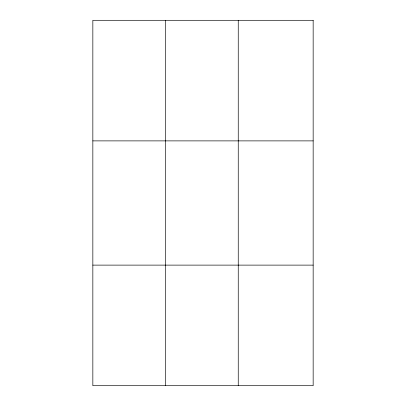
<?xml version="1.0" encoding="UTF-8"?>
<svg xmlns="http://www.w3.org/2000/svg" width="406" height="406" viewBox="0 0 406 406"><rect width="100%" height="100%" fill="white"/><g stroke="black" fill="none" stroke-linecap="round" stroke-linejoin="round"><path stroke-width="0.61" d="M165.546 20.3L165.546 385.7M238.251 20.3L238.251 385.7M92.842 140.882L313.158 140.882M92.842 265.118L313.158 265.118M313.158 20.3L313.158 385.7L92.842 385.7L92.842 20.3L313.158 20.3"/></g></svg>
